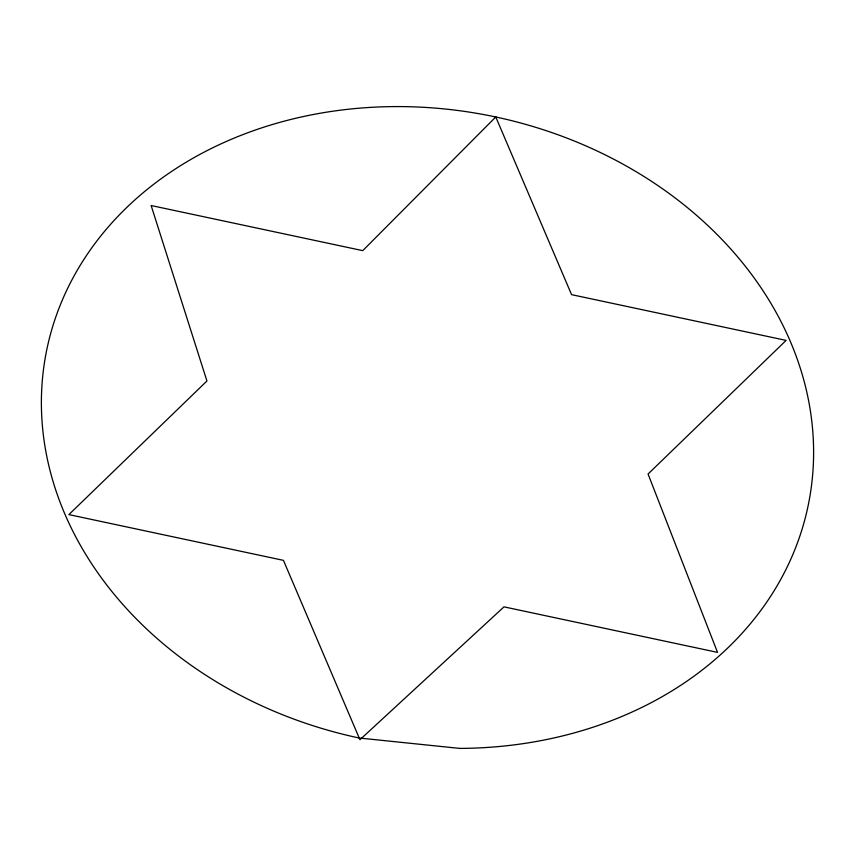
<?xml version="1.0" encoding="UTF-8"?>
<svg xmlns="http://www.w3.org/2000/svg" width="855" height="855" viewBox="0 0 855 855"><rect width="100%" height="100%" fill="white"/><g stroke="black" fill="none" stroke-linecap="round" stroke-linejoin="round"><path stroke-width="1.28" d="M495.772 116.975L362.755 250.643L151.132 205.521L206.942 380.988L68.881 514.603L283.443 560.356L359.944 739.714L504.001 606.858L717.527 652.386L648.058 474.012L786.119 340.397L571.557 294.644L495.772 116.975M459.915 748.414L359.228 738.025A388.587 317.921 11.3 0 1 111.93 222.824A388.587 317.921 11.3 0 1 762.5 289.973A388.587 317.921 11.3 0 1 459.915 748.414"/></g></svg>
